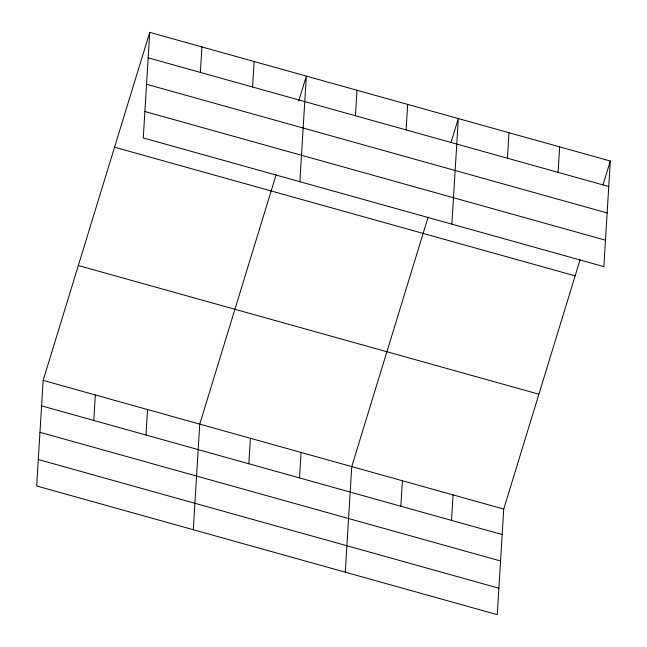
<?xml version="1.0" encoding="UTF-8"?>
<svg xmlns="http://www.w3.org/2000/svg" width="647" height="647" viewBox="0 0 647 647"><rect width="100%" height="100%" fill="white"/><g stroke="black" fill="none" stroke-linecap="round" stroke-linejoin="round"><path stroke-width="0.97" d="M149.732 32.35L143.27 137.94L603.853 266.621L610.315 161.03L149.732 32.35L43.147 380.379L36.685 485.97L497.268 614.65L503.73 509.06L580.124 259.609M93.791 420.453L95.344 394.961M145.987 435.035L147.548 409.543M200.368 72.424L201.929 46.932M193.283 529.723L199.745 424.125L276.14 174.682M252.565 87.005L254.125 61.522M248.852 463.77L250.413 438.278M299.868 181.694L306.33 76.103L298.704 100.989M299.512 477.931L301.073 452.439M355.429 115.748L356.99 90.256M345.28 572.183L351.742 466.592L428.128 217.141M406.098 129.901L407.659 104.41M400.841 506.237L402.402 480.745M451.857 224.161L458.319 118.563L450.991 142.494M451.509 520.39L453.07 494.898M507.426 158.208L508.987 132.724M558.086 172.369L559.647 146.877M602.988 184.961L610.315 161.03M148.171 57.842L608.754 186.522M146.554 84.272L607.137 212.952M144.888 111.51L605.471 240.191M114.559 147.201L575.143 275.881M78.319 265.529L538.902 394.209M43.147 380.379L503.73 509.06M41.586 405.863L502.169 534.543M39.968 432.301L500.552 560.981M38.302 459.532L498.886 588.212"/></g></svg>
